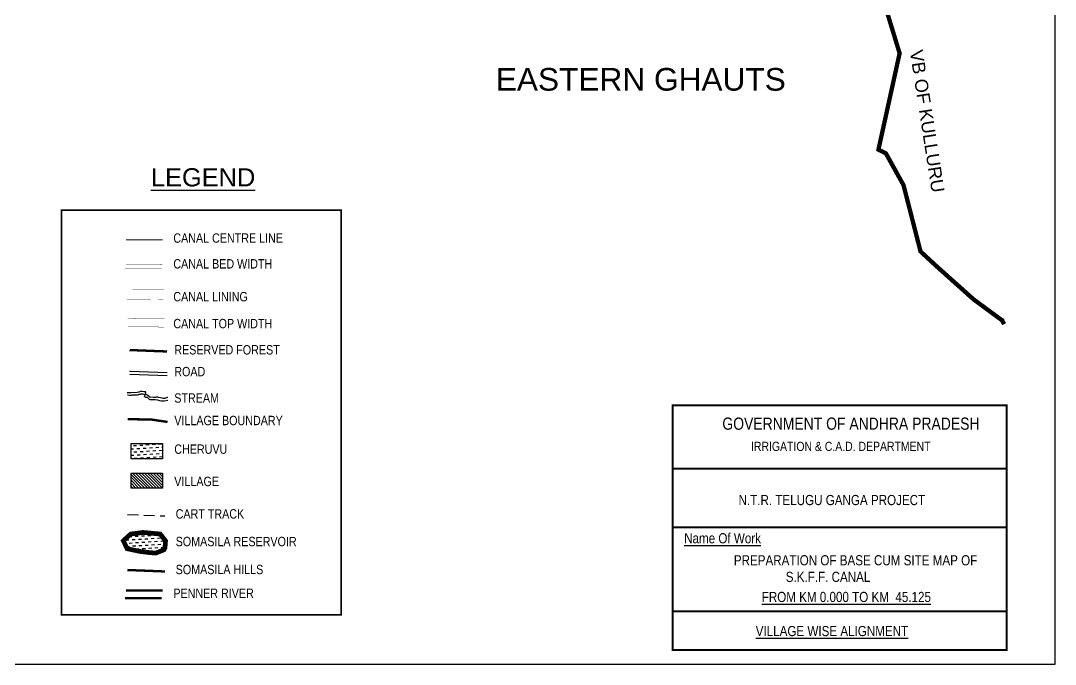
# Model space of a CAD drawing. Header units: inches. Extents: x 315700 to 320440, y 1600699 to 1604147.
# Drawn here: x 318047 to 320438, y 1600709 to 1602196 of the extents above; entities that cross this region are included whole.
import ezdxf
from ezdxf.enums import TextEntityAlignment as Align

# ---------------------------------------------------------------- set-up
doc = ezdxf.new("R2010")
doc.units = ezdxf.units.IN
doc.header["$MEASUREMENT"] = 0
for name, pattern in [('ACAD_ISO03W100', [30, 12, -18]), ('BORDER', [1.75, 0.5, -0.25, 0.5, -0.25, 0, -0.25]), ('DASHED', [0.75, 0.5, -0.25])]:
    doc.linetypes.add(name, pattern=pattern)
for name, color, linetype in [('C LINE COO', 6, 'Continuous'), ('canal bed with', 5, 'Continuous'), ('FRAME 025', 7, 'Continuous'), ('laying', 4, 'Continuous'), ('NALA', 4, 'Continuous'), ('STREAM', 4, 'Continuous'), ('SURVEY_BND', 7, 'Continuous'), ('SURVEY_NO', 7, 'Continuous'), ('TABLE', 7, 'Continuous'), ('Tank', 17, 'Continuous'), ('TITLEBLOCK', 7, 'Continuous'), ('Top of bound', 1, 'Continuous'), ('VILLAGE BOUNDARY', 6, 'Continuous'), ('VILLAGE_AREA', 1, 'Continuous'), ('ZTEXT', 7, 'Continuous')]:
    doc.layers.add(name, color=color, linetype=linetype)
doc.layers.add('ROAD', color=1, linetype='Continuous', lineweight=25)
doc.layers.add('VILL_BOUNDARY', color=6, linetype='BORDER', lineweight=30)
doc.styles.add('A', font='arial.ttf')
doc.styles.add('ARIALN', font='ARIALN.TTF')
doc.styles.get("Standard").update_dxf_attribs({"font": 'arial.ttf'})

msp = doc.modelspace()

# ---------------------------------------------------------------- hatches: boundary and pattern name
at = {"layer": 'Tank'}
h = msp.add_hatch(dxfattribs=at)
h.set_pattern_fill('DASH', color=4, scale=58.492867, angle=3.5405, style=0)
h.set_pattern_definition([(3.5405362, (-1191106.434, -4531218.461), (6.84612699, 7.749179277), [7.31160838, -7.31160838])])
h.paths.add_polyline_path([(318375.4, 1601183.8), (318375.4, 1601218.7), (318302.3, 1601218.7), (318302.3, 1601183.8)])
h = msp.add_hatch(dxfattribs=at)
h.set_pattern_fill('DASH', color=4, scale=58.492867, angle=3.5405, style=0)
h.set_pattern_definition([(3.5405362, (134340.7005, 737113.409), (6.84612699, 7.749179277), [7.31160838, -7.31160838])])
h.paths.add_polyline_path([(318382.1, 1600993.8), (318369.9, 1601009.7), (318330.2, 1601013.4), (318301.7, 1601009.7), (318284.6, 1600994.2), (318293.4, 1600975.8), (318323.1, 1600969.5), (318346.5, 1600966.6), (318359.9, 1600965.8), (318378.3, 1600973.3), (318380.8, 1600978.3)])
at = {"layer": 'VILLAGE_AREA'}
h = msp.add_hatch(dxfattribs=at)
h.set_pattern_fill('ANSI31', color=256, scale=38.488637, angle=89.8223, style=0)
h.set_pattern_definition([(134.8222507, (134340.7005, 737113.409), (-3.412484516, -3.391376757), [])])
h.paths.add_polyline_path([(318302.3, 1601150.6), (318302.3, 1601115.7), (318375.4, 1601115.7), (318375.4, 1601150.6)])

# ---------------------------------------------------------------- linework, layer by layer
at = {"color": 3, "const_width": 5.45}
msp.add_lwpolyline([(318299.3, 1601435.1), (318299.5, 1601435), (318385.8, 1601431.6)], dxfattribs=at)
at = {"color": 4, "const_width": 10.9}
msp.add_lwpolyline([(318382.1, 1600993.8), (318369.9, 1601009.7), (318330.2, 1601013.4), (318301.7, 1601009.7), (318284.6, 1600994.2), (318293.4, 1600975.8), (318323.1, 1600969.5), (318346.5, 1600966.6), (318359.9, 1600965.8), (318378.3, 1600973.3), (318380.8, 1600978.3), (318382.1, 1600993.8)], dxfattribs=at)
at = {"layer": 'C LINE COO', "const_width": 2.18}
msp.add_lwpolyline([(318375.4, 1601689.7), (318369.1, 1601689.8), (318290.9, 1601689.7)], dxfattribs=at)
msp.add_lwpolyline([(318375.4, 1601689.7), (318369.1, 1601689.8), (318290.9, 1601689.7)], dxfattribs=at)
at = {"layer": 'canal bed with', "color": 5, "const_width": 0.786}
for points in [[(318373, 1601622.5), (318368.1, 1601622.5), (318289.4, 1601622.5), (318288.8, 1601622.5)], [(318373, 1601622.5), (318368.1, 1601622.5), (318289.4, 1601622.5), (318288.8, 1601622.5)], [(318375.7, 1601633), (318368.2, 1601633.1), (318291, 1601633.1)], [(318375.7, 1601633), (318368.2, 1601633.1), (318291, 1601633.1)]]:
    msp.add_lwpolyline(points, dxfattribs=at)
at = {"layer": 'FRAME 025', "lineweight": -3}
for points, const_width in [([(318141.7, 1601758), (318787.6, 1601758), (318787.6, 1600822.9), (318141.7, 1600822.9)], 3.93), ([(319553.7, 1601307.4), (320325.3, 1601307.4), (320325.3, 1600741.7), (319553.7, 1600741.7)], 4.69)]:
    msp.add_lwpolyline(points, close=True, dxfattribs=dict(at, const_width=const_width))
msp.add_lwpolyline([(318302.3, 1601218.7), (318375.4, 1601218.7), (318375.4, 1601183.8), (318302.3, 1601183.8)], close=True, dxfattribs=at)
at = {"layer": 'FRAME 025', "lineweight": -3, "const_width": 4.69}
for points in [[(319553.7, 1601160.5), (320325.3, 1601160.5)], [(319553.7, 1601025.5), (320325.3, 1601025.5)], [(319553.7, 1600831.3), (320325.3, 1600831.3)]]:
    msp.add_lwpolyline(points, dxfattribs=at)
at = {"layer": 'laying', "color": 0}
msp.add_lwpolyline([(315735.2, 1600708.6), (320437.7, 1600708.6), (320437.7, 1604033.6), (315735.2, 1604033.6), (315735.2, 1600708.6)], dxfattribs=at)
at = {"layer": 'laying', "const_width": 0.629}
for points in [[(318293.4, 1601575.3), (318352.7, 1601574.9), (318378.4, 1601574.6)], [(318293.4, 1601575.3), (318352.7, 1601574.9), (318378.4, 1601574.6)], [(318293.4, 1601551.9), (318357.8, 1601551.4), (318377.1, 1601551.2)], [(318293.4, 1601551.9), (318357.8, 1601551.4), (318377.1, 1601551.2)]]:
    msp.add_lwpolyline(points, dxfattribs=at)
at = {"layer": 'NALA', "color": 5, "const_width": 5.45}
for points in [[(318375.7, 1600879.2), (318368.2, 1600879.3), (318291, 1600879.3)], [(318373, 1600861.2), (318368.1, 1600861.2), (318289.4, 1600861.2), (318288.8, 1600861.2)]]:
    msp.add_lwpolyline(points, dxfattribs=at)
at = {"layer": 'ROAD', "color": 1}
for points in [[(318299.3, 1601386.7), (318299.8, 1601386.5), (318385.8, 1601383.2)], [(318299.3, 1601379.4), (318299.5, 1601379.4), (318385.8, 1601376)]]:
    msp.add_lwpolyline(points, dxfattribs=at)
at = {"layer": 'ROAD', "color": 1, "linetype": 'DASHED', "ltscale": 50}
msp.add_lwpolyline([(318294, 1601055.2), (318294.5, 1601055.1), (318380.6, 1601051.7)], dxfattribs=at)
at = {"layer": 'STREAM'}
for points in [[(318387.7, 1601325.2), (318386.6, 1601325.2), (318384.5, 1601324.6), (318381.6, 1601323.6), (318380.3, 1601323.2), (318379.1, 1601323.2), (318378.4, 1601323), (318376.5, 1601323.1), (318374.2, 1601323.5), (318370.3, 1601324.4), (318366.1, 1601325.4), (318364.2, 1601325.7), (318360.6, 1601325.9), (318357.9, 1601325.6), (318353.9, 1601325.6), (318345.8, 1601325.9), (318340.2, 1601331), (318335.8, 1601332.7), (318336.5, 1601338), (318332.2, 1601338.6), (318328, 1601339), (318327, 1601339), (318324.5, 1601338.8), (318320.4, 1601337.8), (318316.6, 1601336.9), (318301.9, 1601336.1), (318298.6, 1601336.2), (318295.7, 1601336), (318293.3, 1601336.4)], [(318387.1, 1601318.2), (318386.6, 1601318.1), (318383.2, 1601317.6), (318379, 1601317.1), (318375.4, 1601316.7), (318372.7, 1601317.1), (318369.2, 1601317.8), (318364.2, 1601319.1), (318358.3, 1601320), (318355.5, 1601319.9), (318353.2, 1601319.7), (318350.7, 1601319.6), (318346.3, 1601320.2), (318344.8, 1601320.5), (318341.9, 1601323.6), (318339.8, 1601325.4), (318337.3, 1601325.6), (318334.8, 1601326.4), (318333.6, 1601327.3), (318334.7, 1601331.8), (318332.3, 1601332.4), (318329.5, 1601333), (318328, 1601333.2), (318326.7, 1601333.2), (318324.4, 1601332.7), (318323.3, 1601332.5), (318321.9, 1601332.2), (318320.7, 1601331.9), (318319.8, 1601331.6), (318318.5, 1601331.2), (318316.2, 1601330.8), (318304, 1601330.4), (318302.8, 1601330.2), (318300.8, 1601330.1), (318299.5, 1601330), (318295.6, 1601330.3), (318295, 1601330.4), (318294.3, 1601330.5)]]:
    msp.add_lwpolyline(points, dxfattribs=at)
at = {"layer": 'SURVEY_BND'}
msp.add_lwpolyline([(320314.4, 1601503.8), (320319.6, 1601507.3)], dxfattribs=at)
at = {"layer": 'Top of bound', "const_width": 0.786}
for points in [[(318294.7, 1601507.6), (318353.7, 1601507.2), (318379.7, 1601506.9)], [(318294.7, 1601507.6), (318353.7, 1601507.2), (318379.7, 1601506.9)], [(318378.7, 1601488.1), (318359.7, 1601488.3), (318295, 1601488.8)], [(318378.7, 1601488.1), (318359.7, 1601488.3), (318295, 1601488.8)]]:
    msp.add_lwpolyline(points, dxfattribs=at)
at = {"layer": 'VILL_BOUNDARY', "color": 6, "linetype": 'ACAD_ISO03W100', "lineweight": -2, "ltscale": 3}
for points, const_width in [([(320002.9, 1602366.2), (320078, 1602120.8), (320029.1, 1601898.3), (320046.4, 1601889.3), (320087, 1601816.1), (320126.3, 1601662.8), (320164, 1601628), (320248.8, 1601552.1), (320314.4, 1601503.8), (320319.6, 1601494.7)], 10), ([(318294.9, 1601275.1), (318348.1, 1601274.5), (318386.7, 1601268.8)], 5.45)]:
    msp.add_lwpolyline(points, dxfattribs=dict(at, const_width=const_width))
at = {"layer": 'VILLAGE BOUNDARY', "color": 30, "const_width": 5.45}
msp.add_lwpolyline([(318294, 1600926.7), (318294.5, 1600926.6), (318380.6, 1600923.2)], dxfattribs=at)
at = {"layer": 'VILLAGE_AREA'}
msp.add_lwpolyline([(318302.3, 1601150.6), (318375.4, 1601150.6), (318375.4, 1601115.7), (318302.3, 1601115.7)], close=True, dxfattribs=at)

# ---------------------------------------------------------------- texts
at = {"layer": 'SURVEY_NO', "color": 30}
msp.add_text('EASTERN GHAUTS', height=52.323, dxfattribs=at).set_placement((319145, 1602034.5))
at = {"layer": 'TABLE', "extrusion": (0.000201441, 0.004807, 0.999988), "style": 'A'}
msp.add_text('%%ULEGEND', height=41.96, rotation=359.9999, dxfattribs=at).set_placement((318468.9, 1601815.4, 7763.9), align=Align.MIDDLE)
at = {"layer": 'TITLEBLOCK', "extrusion": (0.000201441, 0.004807, 0.999988), "style": 'ARIALN'}
for s, height, p in [('CANAL CENTRE LINE', 21.631, (318400.1, 1601664.2, 7763.1)), ('CANAL BED WIDTH', 21.631, (318400.1, 1601604.6, 7762.9)), ('CANAL LINING', 21.631, (318400.1, 1601528.7, 7762.5)), ('CANAL TOP WIDTH', 21.631, (318400.1, 1601466.5, 7762.2)), ('RESERVED FOREST', 21.631, (318402.3, 1601405.9, 7761.9)), ('ROAD', 21.63, (318402.3, 1601355.5, 7761.7)), ('STREAM', 21.63, (318402.3, 1601294.5, 7761.4)), ('VILLAGE BOUNDARY', 21.631, (318402.3, 1601242.5, 7761.1)), ('GOVERNMENT OF ANDHRA PRADESH ', 28.126, (319668.4, 1601232, 7757.6)), ('CHERUVU', 21.63, (318402.3, 1601176.3, 7760.8)), ('IRRIGATION & C.A.D. DEPARTMENT', 21.095, (319734.6, 1601183, 7757.6)), ('VILLAGE', 21.63, (318402.3, 1601101.7, 7760.4)), ('N.T.R. TELUGU GANGA PROJECT', 23.438, (319705.9, 1601057.8, 7757.8)), ('CART TRACK', 21.63, (318405.5, 1601026.7, 7760.1)), ('SOMASILA RESERVOIR', 21.631, (318405.5, 1600962.8, 7759.8)), ('%%UName Of Work', 23.438, (319580.2, 1600969.5, 7757.3)), ('PREPARATION OF BASE CUM SITE MAP OF ', 23.438, (319695, 1600918.6, 7757.1)), ('SOMASILA HILLS', 21.631, (318405.5, 1600898.2, 7759.5)), ('S.K.F.F. CANAL ', 23.438, (319814.9, 1600880.3, 7756.9)), ('PENNER RIVER', 21.631, (318400.1, 1600843.3, 7759.2)), ('%%UFROM KM 0.000 TO KM  45.125', 23.438, (319759.4, 1600833.8, 7756.7)), ('%%UVILLAGE WISE ALIGNMENT', 23.438, (319745.6, 1600755, 7756.3))]:
    msp.add_text(s, height=height, rotation=359.9999, dxfattribs=at).set_placement(p)
at = {"layer": 'ZTEXT', "color": 5, "ltscale": 2}
msp.add_text('VB OF KULLURU', height=30, rotation=278.8148, dxfattribs=at).set_placement((320101.4, 1602126.2))

doc.saveas('drawing.dxf')
